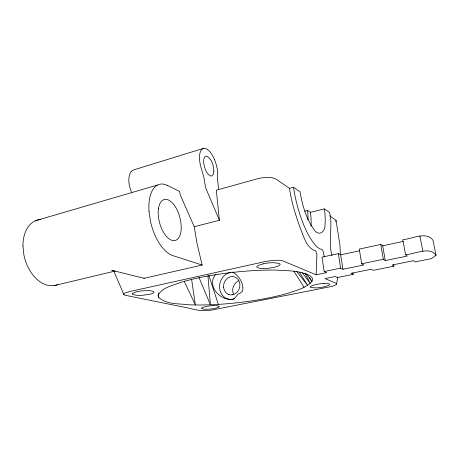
<?xml version="1.0" encoding="UTF-8"?>
<svg xmlns="http://www.w3.org/2000/svg" width="459" height="459" viewBox="0 0 459 459"><rect width="100%" height="100%" fill="white"/><g stroke="black" fill="none" stroke-linecap="round" stroke-linejoin="round"><path stroke-width="0.69" d="M223.573 287.409C223.114 282.773 226.052 277.833 230.716 276.731A9.226 8.067 -73.9 0 1 238.255 279.703L239.311 281.7L239.85 283.989A9.318 8.153 -73.9 0 1 232.593 294.804M359.334 250.838L340.676 254.854L338.352 253.615L322.023 257.149L324.174 271.533L326.63 272.646L316.136 274.803L316.905 254.573L315.844 251.067C306.044 247.912 303.692 235.932 300.037 227.498C295.498 214.76 291.373 201.799 289.531 188.362L276.117 179.165C271.975 176.899 266.966 177.346 262.433 177.782A14.154 4.883 -7.3 0 0 257.373 178.809L216.287 190.204L219.413 220.274L194.237 226.729L180.203 194.777L179.676 191.437L167.225 185.35M158.642 292.842L158.435 297.134C166.055 304.667 178.436 303.445 188.351 304.765C203.767 305.413 219.213 304.592 234.56 303.049C252.846 301.07 271.091 298.126 288.78 293.014C296.812 290.163 306.119 288.132 311.913 281.419A77.422 15.308 -6.3 0 0 310.301 275.979C299.802 270.34 287.294 270.77 275.71 270.093C255.944 269.881 236.19 271.573 216.659 274.528A78.46 15.503 -6.3 0 0 180.289 282.532C172.699 285.699 162.09 287.236 158.12 295.315L158.435 297.134L158.166 295.734M113.821 271.16L123.89 294.615L124.71 295.171L190.278 308.454C198.087 310.795 206.326 311.3 214.301 309.573L331.467 286.479L334.468 285.544L336.59 284.316L337.663 277.007M215.896 274.166C205.701 285.791 220.963 302.355 234.13 298.855L238.129 294.093L239.443 293.628L242.501 291.213C244.274 283.714 238.99 275.687 232.615 271.992M335.655 221.737L336.091 220.934L335.873 220.2L329.608 215.833M385.302 260.563L382.68 245.812L380.723 244.446L359.259 249.094L361.709 263.77L383.345 259.289L385.302 260.563L407.334 256.024L405.584 254.688L402.767 239.678C410.96 239.3 427.14 230.659 433.078 240.522L436.05 255.302L431.449 258.612L415.062 261.911L413.461 260.695L392.129 265.015L393.914 266.174L393.667 264.809M238.686 280.604C234.113 283.042 231.066 289.032 233.533 293.944M214.588 159.772A18.475 7.774 73.3 0 0 209.195 150.977L207.118 149.238L205.104 148.366L203.326 148.423L201.822 149.353A18.383 7.734 73.3 0 0 199.636 160.61L200.273 164.735L203.888 177.398L205.58 187.639L219.413 220.274M230.257 272.353L227.194 273.484L224.44 275.446A13.793 12.066 -73.9 0 0 219.689 284.735L219.631 288.241A13.873 12.135 -73.9 0 0 224.101 296.996A13.793 12.066 -73.9 0 0 233.092 299.216L234.13 298.855M203.326 148.423L133.77 169.876L131.974 170.868A17.517 9.117 72.5 0 0 128.853 181.902L129.369 185.855L131.59 192.774M35.131 220.836L157.443 185.063M289.531 188.362L293.502 187.306L300.066 191.891C302.343 204.915 305.946 218.214 313.715 229.11C318.546 237.383 325.638 231.789 325.035 224.072A34.821 10.31 75.8 0 0 324.961 213.728L324.398 208.897L310.433 212.339L307.541 210.48L304.787 211.163M263.581 263.764L258.87 265.204L257.459 265.99L256.805 266.754L256.96 267.431C261.986 269.754 267.953 268.268 273.225 267.522A11.745 2.645 -6.9 0 0 279.359 265.354L280.105 264.596L280.053 263.902L279.221 263.328L272.68 262.651A11.745 2.645 -6.9 0 0 263.609 263.776M22.95 246.104L23.937 255.147A33.886 22.743 74.1 0 0 48.534 285.469L54.65 285.498L115.284 271.017M113.166 270.34L111.767 270.276L144.092 278.32L202.115 265.05L196.951 243.029L194.237 226.729M382.68 245.812L403.168 241.4M324.174 271.533L340.635 268.131L342.953 269.284L363.849 264.981L361.709 263.77M405.584 254.688C413.852 254.504 429.796 245.886 436.05 255.302M352.971 272.973L353.195 274.373L337.474 277.54L335.225 276.53L325.035 278.59L336.126 283.312L336.74 284.035M393.914 266.174L373.299 270.328L371.342 269.221L351.078 273.323L353.195 274.373M232.621 294.758L230.47 294.879L228.416 294.374M212.953 305.642L217.027 305.665L219.54 306.566L218.203 307.49L214.823 308.396A9.174 1.595 -5.9 0 1 207.973 309.223L203.945 309.217L201.306 308.35L202.545 307.421L205.936 306.492A9.174 1.595 -5.9 0 1 212.976 305.637M324.14 283.473L328.036 283.599L329.723 284.287L328.782 285.349L323.262 287.007A9.88 1.836 -7.6 0 1 315.872 287.902L310.812 287.529L310.227 287.139L310.295 286.646L312.39 285.498L316.555 284.396A9.88 1.836 -7.6 0 1 324.163 283.467M202.115 265.05L172.859 255.617A37.07 18.36 74.8 0 1 150.449 221.215L149.014 211.364M316.136 274.803L282.107 260.592A14.384 3.265 -7 0 0 278.303 260.242L271.837 260.511L264.952 261.601L129.306 291.649L125.089 292.98L123.815 293.989L123.89 294.615M324.398 208.897L329.625 212.546C333.085 226.849 327.864 241.382 332.006 255.571M296.566 271.303L307.593 285.32L299.371 272.107M302.188 272.646L310.244 283.358L305.011 273.306M306.56 273.92L311.913 281.419L309.337 277.207M293.892 271.183L304.07 287.282M184.294 281.43L195.362 304.977L191.632 279.491M198.971 277.437L210.423 304.782L207.95 275.675M208.902 275.452L218.323 304.392M143.994 277.913L144.092 278.32M419.876 235.978L422.831 251.119M380.723 244.446L383.345 259.289M336.068 220.561L339.872 244.756L340.371 253.718M340.676 254.854L342.953 269.284M338.352 253.615L340.635 268.131M293.502 187.306C295.533 200.732 299.142 213.934 304.392 226.459A51.901 15.382 75.8 0 0 310.284 238.158C313.313 242.65 316.532 248.233 322.138 249.673L323.274 251.612L324.284 257.029M310.433 212.339L310.95 217.141A34.5 10.936 75.8 0 1 310.967 226.298M307.541 210.48L307.685 211.633A26.438 8.382 75.8 0 1 308 215.994A25.452 8.061 75.8 0 1 307.955 219.913M218.593 189.108L217.446 178.109L217.549 171.282A18.383 7.734 73.3 0 0 214.537 159.743M228.456 294.311A9.226 8.067 -73.9 0 1 223.613 287.351M149.026 211.415A37.07 18.36 74.8 0 1 167.248 185.384M22.961 246.144A33.886 22.743 74.1 0 1 40.943 219.442M57.817 284.557A33.886 22.743 74.1 0 1 54.655 285.509M158.447 208.179L158.126 213.108L158.636 218.547L159.939 224.09A21.217 10.5 74.8 0 0 173.462 240.631A21.292 10.54 74.8 0 0 178.408 238.25A21.177 10.482 74.8 0 0 181.236 226.362L180.708 221.204L179.475 215.971A21.171 10.477 74.8 0 0 172.469 203.027A21.177 10.482 74.8 0 0 163.783 199.579L161.396 201.185L159.571 204.117L158.447 208.179M213.848 171.104L213.286 174.294L211.869 175.912L210.899 176.032C205.993 173.978 204.525 167.828 203.733 163.048A10.264 4.32 73.3 0 1 204.915 156.754L206.734 156.152C212.029 158.774 213.55 165.665 213.848 171.104M132.353 293.479L132.255 294.07C137.425 296.589 143.787 295.057 149.29 294.345A10.924 2.197 -4.7 0 0 153.851 292.59L154.035 291.999C151.596 290.117 148.05 290.84 145.153 290.667A10.924 2.197 -4.7 0 0 136.857 291.683L132.353 293.479"/></g></svg>
